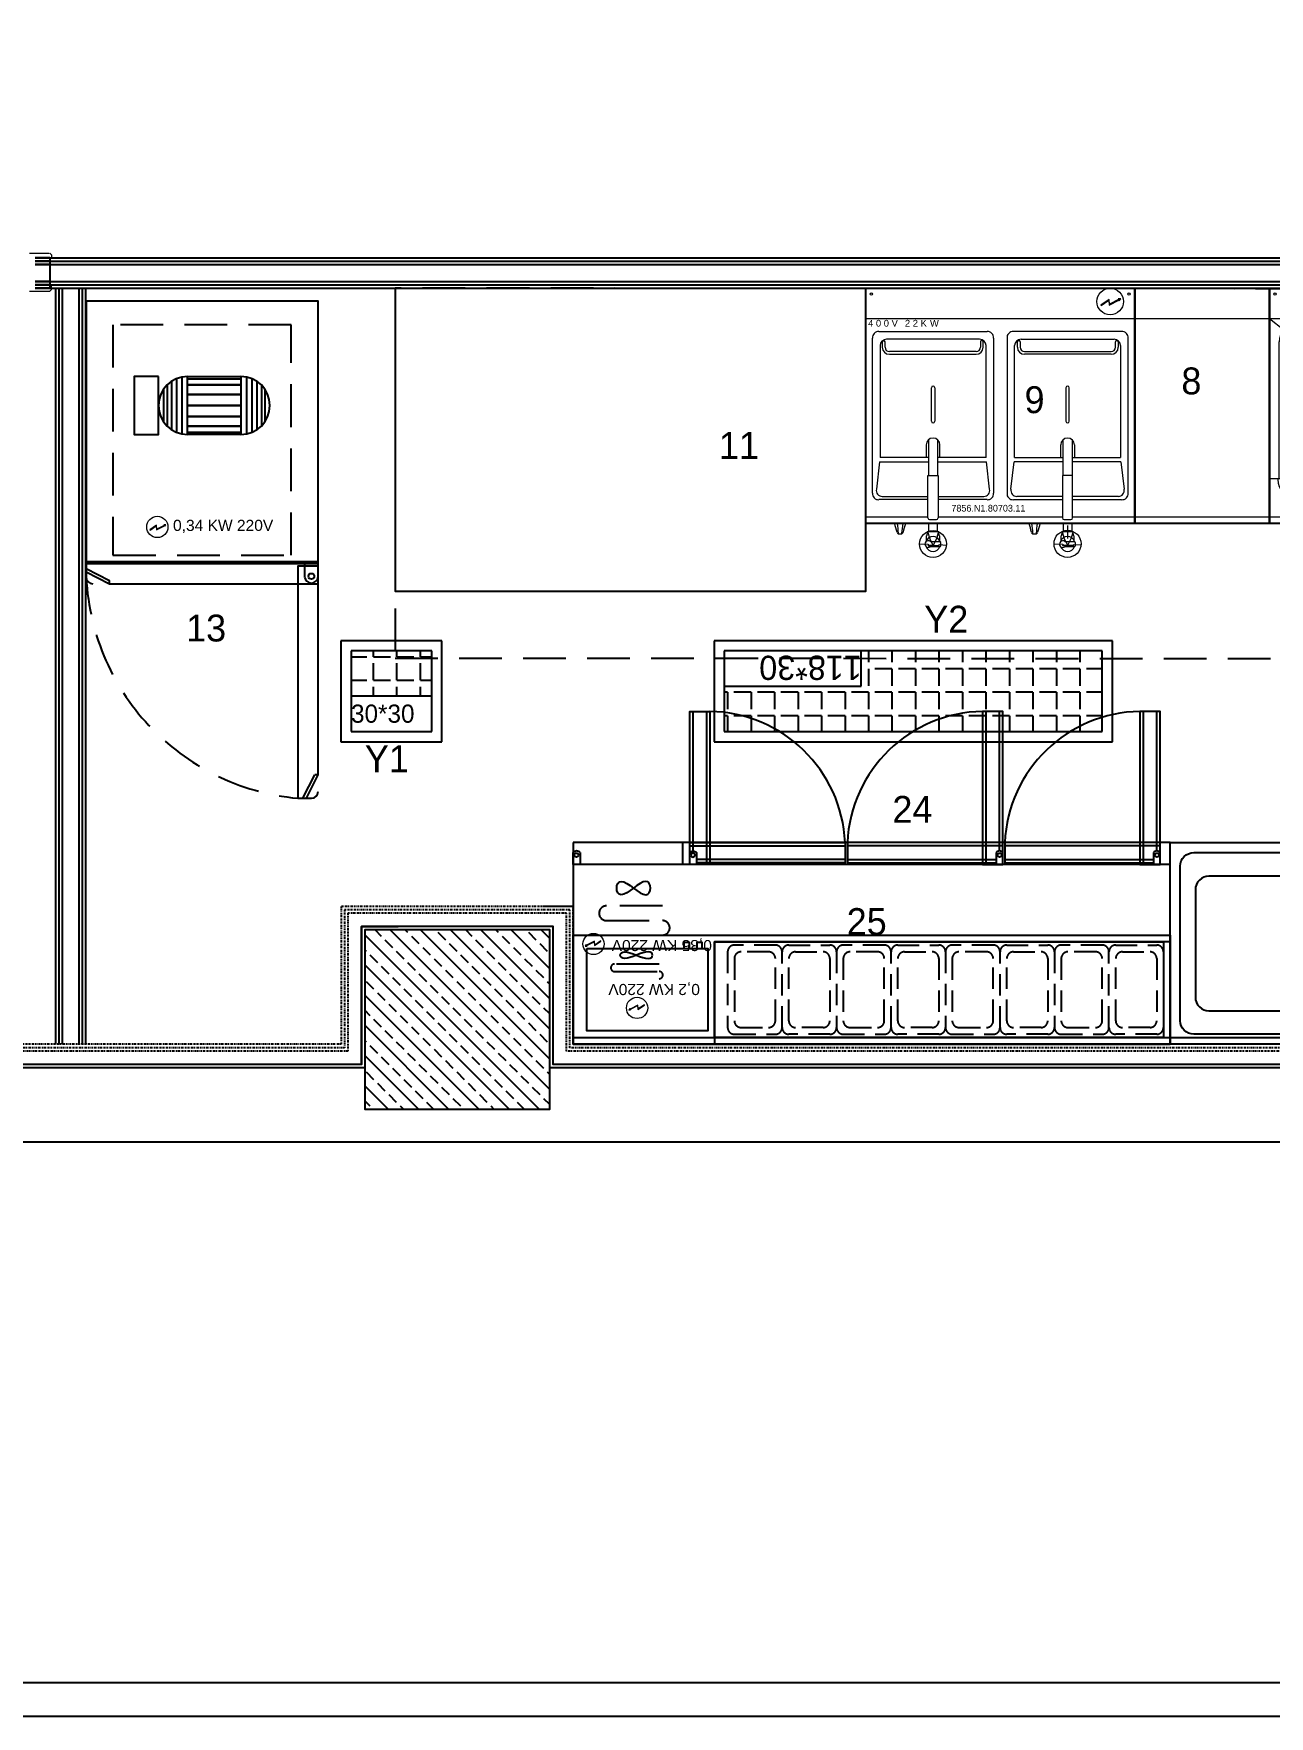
# Model space of a CAD drawing. Header units: millimetres. Extents: x 6517 to 10548, y -1828 to 1073.
# Drawn here: x 8040 to 8407, y -1828 to -1327 of the extents above; entities that cross this region are included whole.
import ezdxf

# ---------------------------------------------------------------- set-up
doc = ezdxf.new("R2010")
doc.units = ezdxf.units.MM
for name, pattern in [('BORDER', [1.75, 0.5, -0.25, 0.5, -0.25, 0, -0.25]), ('CABLE CONTAIN', [0]), ('DASHED', [19.05, 12.7, -6.35]), ('HIDDEN', [9.525, 6.35, -3.175])]:
    doc.linetypes.add(name, pattern=pattern)
doc.layers.add('gmg-dograma', color=35, linetype='Continuous', lineweight=15)
for name, color, linetype in [('Kıtc-002 Çizgi', 7, 'Continuous'), ('Kıtc-008 Rakam', 1, 'Continuous'), ('Kıtc-011 Elk Tes Yazı 001', 1, 'Continuous'), ('Kıtc-014 Elk Tes İşaretler', 1, 'Continuous'), ('Kıtc-019 Su Tes İşaretler', 5, 'Continuous'), ('Kıtc-021 Gaz Tes Yazı 001', 3, 'Continuous'), ('Kıtc-024 Gaz Tes İşaretler', 3, 'Continuous'), ('Kıtc-025 Antet', 7, 'Continuous'), ('Kıtc-028 Yer Izgarası', 252, 'Continuous'), ('Kıtc-040 Davlumbaz', 4, 'Continuous')]:
    doc.layers.add(name, color=color, linetype=linetype)
doc.styles.get("Standard").update_dxf_attribs({"font": 'stylu.ttf', "height": 10})

# ---------------------------------------------------------------- blocks, each defined once
blk = doc.blocks.new('A$C74735DFE')
at = {"layer": 'Kıtc-024 Gaz Tes İşaretler'}
blk.add_circle((38.3, 38.3), 38.3, dxfattribs=at)
for points, knots in [([(23, 31.1), (25.5, 37.4), (36.3, 53.2), (21.4, 81.4), (47.3, 56.5), (51.6, 38.6)], [12.776613, 12.776613, 12.776613, 12.776613, 30.852712, 43.460631, 77.656151, 77.656151, 77.656151, 77.656151]), ([(51.6, 38.6), (55.7, 21.8), (39.2, -9), (28.1, 18.4), (23, 31.1)], [77.656151, 77.656151, 77.656151, 77.656151, 109.670532, 137.365521, 137.365521, 137.365521, 137.365521]), ([(32, 18.2), (33.2, 21.3), (38.6, 29.2), (31.2, 43.3), (44.1, 30.9), (46.3, 21.9)], [12.776613, 12.776613, 12.776613, 12.776613, 30.852712, 43.460631, 77.656151, 77.656151, 77.656151, 77.656151]), ([(46.3, 21.9), (48.3, 13.5), (40.1, -1.9), (34.5, 11.8), (32, 18.2)], [77.656151, 77.656151, 77.656151, 77.656151, 109.670532, 137.365521, 137.365521, 137.365521, 137.365521])]:
    blk.add_open_spline(points, degree=3, knots=knots, dxfattribs=at)
blk = doc.blocks.new('A$C2FA44268')
at = {"layer": 'Kıtc-002 Çizgi', "lineweight": 5}
for centre, radius, start, end in [((-1419.73, -386.19), 1472.12, 15.2273, 15.33167), ((1.24, 0.51), 0.533, 185.4246, 251.8899), ((-30.55, -1.9), 31.74, 3.7631, 8.9605), ((1.6, 3.46), 3.5, 261.5295, 278.4705), ((0.83, 0.16), 0.305, 329.021, 5.0101), ((33.74, -1.9), 31.74, 171.0395, 176.2369), ((2.36, 0.16), 0.305, 174.9899, 210.979), ((1.95, 0.51), 0.533, 288.1101, 354.5754), ((1422.92, -386.19), 1472.12, 164.66833, 164.7727)]:
    blk.add_arc(centre, radius, start, end, dxfattribs=at)
blk = doc.blocks.new('A$C5AA75BBB')
at = {"layer": 'Kıtc-002 Çizgi', "lineweight": 5}
h = blk.add_hatch(dxfattribs=at)
h.set_pattern_fill('AR-CONC', color=256, scale=0.05, angle=45, style=0)
h.set_pattern_definition([(95, (-3322.8385, -7832.614), (7.0047325, 5.877669), [0.9525, -10.4775]), (40, (-3322.8385, -7832.614), (-8.000923, 5.508836), [0.762, -8.382029]), (145.45144, (-3322.255, -7832.124), (-0.99619, 11.386505), [0.8095, -8.904512]), (91.1842, (-3324.635, -7830.818), (11.070512, 8.09767), [1.42875, -15.71625]), (141.63556, (-3323.712, -7830.143), (-0.35433, 17.141338), [1.214251, -13.35678]), (36.18415, (-3324.635, -7830.818), (-0.35433, 17.141338), [1.142998, -12.572987]), (66, (-3323.2875, -7830.369), (8.975999, 1.7447575), [0.9525, -10.4775]), (11, (-3323.2875, -7830.369), (-4.326996, 8.69706), [0.762, -8.382]), (116.45144, (-3322.5395, -7830.2235), (4.649003, 10.441817), [0.8095, -8.904497]), (82.5, (-3322.8385, -7832.614), (-2.8802735, 3.0986707), [0, -8.2804, 0, -8.509, 0, -8.41375]), (52.5, (-3322.8385, -7832.614), (-1.1794864, 5.90435), [0, -4.8514, 0, -8.0899, 0, -3.20675]), (12.5, (-3324.841, -7834.6166), (4.9963932, 4.5913098), [0, -3.175, 0, -9.906, 0, -13.1445]), (2.5, (-3325.739, -7835.5146), (4.3381952, 6.1361196), [0, -4.1275, 0, -6.5786, 0, -9.3345])])
h.paths.add_polyline_path([(136, 76.47), (105.38, 76.47), (105.38, 32.4), (136, 32.4)])
at = {"color": 7, "linetype": 'Continuous', "lineweight": 15}
for p, q in [((108.68, 29.74), (108.68, 29.73)), ((113.48, 29.73), (113.48, 29.74))]:
    blk.add_line(p, q, dxfattribs=at)
at = {"layer": 'Kıtc-002 Çizgi', "lineweight": 5}
for p, q in [((106.18, 87.4), (106.18, 82.91)), ((134.06, 88.55), (107.33, 88.55)), ((108.56, 81.76), (108.56, 88.55)), ((113.33, 81.76), (113.33, 88.55)), ((118.09, 81.76), (118.09, 88.55)), ((122.85, 81.76), (122.85, 88.55)), ((127.61, 81.76), (127.61, 88.55)), ((132.38, 81.76), (132.38, 88.55)), ((135.21, 82.91), (135.21, 87.4)), ((100.7, 80.08), (105.02, 76.66)), ((100.7, 80.08), (140.7, 80.08)), ((107.33, 81.76), (134.06, 81.76)), ((136.38, 76.66), (140.7, 80.08)), ((108.51, 78.15), (132.89, 78.15)), ((103.6, 32.4), (103.6, 73.13)), ((137.8, 73.13), (137.8, 73.15)), ((137.8, 32.4), (137.8, 73.13)), ((140.7, 32.4), (100.7, 32.4)), ((103.2, 32.4), (103.2, 32.19)), ((138.2, 32.19), (138.2, 32.4)), ((108.5, 26.89), (132.9, 26.89)), ((100.7, 21.08), (140.7, 21.08))]:
    blk.add_line(p, q, dxfattribs=at)
at = {"layer": 'Kıtc-002 Çizgi'}
blk.add_lwpolyline([(100.7, 89.08), (140.7, 89.08), (140.7, 19.08), (100.7, 19.08)], close=True, dxfattribs=at)
at = {"layer": 'Kıtc-002 Çizgi', "lineweight": 5}
blk.add_lwpolyline([(105.38, 32.4), (136, 32.4), (136, 76.47), (105.38, 76.47)], close=True, dxfattribs=at)
for centre, radius in [((102.4, 87.33), 0.35), ((139, 87.33), 0.35), ((111.08, 29.73), 2.4)]:
    blk.add_circle(centre, radius, dxfattribs=at)
for centre, radius, start, end in [((107.33, 87.4), 1.15, 90, 180), ((134.06, 87.4), 1.15, 0, 90), ((107.33, 82.91), 1.15, 180, 270), ((134.06, 82.91), 1.15, 270, 0), ((108.57, 73.17), 4.97, 90.6741, 180.4801), ((132.83, 73.17), 4.97, 359.5199, 89.3259), ((108.5, 32.19), 5.3, 180, 270), ((132.9, 32.19), 5.3, 270, 0)]:
    blk.add_arc(centre, radius, start, end, dxfattribs=at)
at = {"xscale": 0.1, "yscale": 0.1, "zscale": 0.1}
blk.add_blockref('A$C74735DFE', (133.04, 79.13), dxfattribs=at)
at = {"layer": 'Kıtc-002 Çizgi'}
blk.add_blockref('A$C2FA44268', (114.32, 16.04), dxfattribs=at)
at = {"layer": 'Kıtc-021 Gaz Tes Yazı 001', "color": 3, "lineweight": 15, "insert": (114.58, 80.22), "char_height": 2, "attachment_point": 1}
blk.add_mtext_dynamic_manual_height_columns('{\\f@Arial Unicode MS|b0|i0|c162|p34;7KW OGG 4070}', width=36.7964, gutter_width=50, heights=[0], dxfattribs=at)
at = {"layer": 'Kıtc-021 Gaz Tes Yazı 001', "color": 3, "lineweight": 15, "insert": (107.61, 24.24), "char_height": 2, "width": 63.4235, "attachment_point": 1}
blk.add_mtext('7864.N1.40703.06\\P', dxfattribs=at)
blk = doc.blocks.new('A$C02E65A5C')
at = {"layer": 'Kıtc-002 Çizgi', "lineweight": 5}
for p, q in [((0, 61), (40, 61)), ((0, 61), (40, 61)), ((0, 2), (40, 2))]:
    blk.add_line(p, q, dxfattribs=at)
at = {"layer": 'Kıtc-002 Çizgi'}
blk.add_lwpolyline([(40, 0), (0, 0), (0, 70), (40, 70)], close=True, dxfattribs=at)
blk = doc.blocks.new('A$C32643489')
at = {"layer": 'Kıtc-014 Elk Tes İşaretler', "linetype": 'Continuous', "lineweight": 0}
for p, q in [((3.63, 4.58), (1.2, 2.87)), ((1.2, 2.87), (1.26, 2.77)), ((1.26, 2.77), (3.51, 4.34)), ((3.51, 4.34), (3.63, 2.89)), ((3.75, 3.12), (3.63, 4.58)), ((3.63, 2.89), (6.55, 4.4)), ((6.48, 4.52), (3.75, 3.12)), ((7.08, 4.76), (6.36, 4.72)), ((6.36, 4.72), (6.46, 4.55)), ((6.46, 4.55), (6.67, 4.21)), ((6.55, 4.4), (6.48, 4.53)), ((6.67, 4.21), (7.08, 4.76))]:
    blk.add_line(p, q, dxfattribs=at)
blk.add_circle((3.95, 3.95), 3.95, dxfattribs=at)
blk = doc.blocks.new('A$C6CB009EE')
at = {"layer": 'Kıtc-019 Su Tes İşaretler', "color": 4, "linetype": 'Continuous', "lineweight": 0}
for p, q in [((2.39, 7.7), (3.03, 5.56)), ((3.03, 5.56), (3.98, 3.69)), ((5.01, 5.56), (4.07, 3.69)), ((5.66, 7.7), (5.01, 5.56)), ((0, 4.02), (2.6, 3.94)), ((2.6, 3.94), (2.56, 3.49)), ((2.57, 3.62), (2.56, 3.49)), ((2.56, 3.49), (5.78, 3.38)), ((2.56, 3.49), (5.78, 3.38)), ((5.8, 3.51), (2.57, 3.62)), ((2.57, 3.62), (5.8, 3.51)), ((3.98, 3.69), (4.02, 3.69)), ((4.07, 3.69), (4.02, 3.69)), ((5.78, 3.38), (5.86, 3.87)), ((5.78, 3.38), (5.8, 3.51)), ((5.86, 3.87), (8.03, 3.69))]:
    blk.add_line(p, q, dxfattribs=at)
blk.add_circle((4.02, 4.02), 4.02, dxfattribs=at)
blk = doc.blocks.new('A$C55274EFC')
at = {"layer": 'Kıtc-002 Çizgi', "lineweight": 5}
for p, q in [((254.3, 115.92), (334.3, 115.92)), ((258.23, 112), (290.37, 112)), ((330.37, 112), (298.23, 112)), ((256.3, 63.96), (256.3, 110.07)), ((258.55, 107.83), (258.55, 74.53)), ((259.22, 108.95), (259.22, 107.35)), ((260.02, 107.35), (260.02, 108.95)), ((288.13, 109.76), (260.48, 109.76)), ((287.12, 106.05), (261.32, 106.05)), ((261.32, 105.25), (287.12, 105.25)), ((288.42, 108.95), (288.42, 107.35)), ((289.22, 107.35), (289.22, 108.95)), ((290.06, 74.53), (290.06, 107.83)), ((292.3, 110.07), (292.3, 63.96)), ((296.3, 110.07), (296.3, 63.96)), ((298.55, 74.53), (298.55, 107.83)), ((299.39, 107.35), (299.39, 108.95)), ((300.19, 108.95), (300.19, 107.35)), ((300.48, 109.76), (328.13, 109.76)), ((301.49, 106.05), (327.29, 106.05)), ((327.29, 105.25), (301.49, 105.25)), ((328.59, 107.35), (328.59, 108.95)), ((329.39, 108.95), (329.39, 107.35)), ((330.06, 107.83), (330.06, 74.53)), ((332.3, 63.96), (332.3, 110.07)), ((273.8, 85.33), (273.8, 95.33)), ((274.8, 95.33), (274.8, 85.33)), ((313.8, 95.33), (313.8, 85.33)), ((314.8, 85.33), (314.8, 95.33)), ((272.25, 78.29), (272.25, 74.53)), ((272.91, 79.81), (272.91, 69.2)), ((275.68, 79.81), (275.68, 69.2)), ((276.35, 74.53), (276.35, 78.3)), ((312.26, 74.53), (312.26, 78.3)), ((312.93, 79.81), (312.93, 69.2)), ((315.69, 79.81), (315.69, 69.2)), ((316.36, 78.29), (316.36, 74.53)), ((258.42, 73.23), (257.47, 65.13)), ((258.42, 73.23), (272.91, 73.23)), ((272.91, 74.53), (258.55, 74.53)), ((272.91, 74.53), (272.25, 74.53)), ((290.06, 74.53), (275.68, 74.53)), ((275.68, 73.23), (290.19, 73.23)), ((291.13, 65.13), (290.19, 73.23)), ((297.47, 65.13), (298.42, 73.23)), ((312.93, 73.23), (298.42, 73.23)), ((298.55, 74.53), (312.93, 74.53)), ((315.69, 74.53), (316.36, 74.53)), ((315.69, 74.53), (330.06, 74.53)), ((330.19, 73.23), (315.69, 73.23)), ((330.19, 73.23), (331.13, 65.13)), ((272.8, 69.2), (275.8, 69.2)), ((272.8, 56.61), (272.8, 69.2)), ((275.8, 69.2), (275.8, 56.61)), ((315.8, 69.2), (312.8, 69.2)), ((312.8, 69.2), (312.8, 56.61)), ((315.8, 56.61), (315.8, 69.2)), ((272.8, 62.03), (258.23, 62.03)), ((259.19, 62.99), (272.8, 62.99)), ((275.8, 62.99), (289.42, 62.99)), ((290.37, 62.03), (275.8, 62.03)), ((298.23, 62.03), (312.8, 62.03)), ((312.8, 62.99), (299.19, 62.99)), ((329.42, 62.99), (315.8, 62.99)), ((315.8, 62.03), (330.37, 62.03)), ((254.3, 56.92), (272.8, 56.92)), ((273.3, 56.11), (275.3, 56.11)), ((275.8, 56.92), (312.8, 56.92)), ((313.3, 56.11), (315.3, 56.11)), ((315.8, 56.92), (334.3, 56.92)), ((272.5, 51.38), (272.3, 51.18)), ((272.3, 51.18), (272.3, 49.8)), ((272.6, 52.58), (272.5, 51.38)), ((272.6, 52.58), (276, 52.58)), ((272.97, 54.92), (272.97, 52.58)), ((275.64, 52.58), (275.64, 54.92)), ((276.1, 51.38), (276, 52.58)), ((276.3, 51.18), (276.1, 51.38)), ((276.3, 49.8), (276.3, 51.18)), ((312.5, 51.38), (312.3, 51.18)), ((312.3, 51.18), (312.3, 49.8)), ((312.6, 52.58), (312.5, 51.38)), ((312.6, 52.58), (316, 52.58)), ((312.97, 54.92), (312.97, 52.58)), ((314.3, 54.3), (314.3, 50.44)), ((315.64, 52.58), (315.64, 54.92)), ((316.1, 51.38), (316, 52.58)), ((316.3, 51.18), (316.1, 51.38)), ((316.3, 49.8), (316.3, 51.18)), ((273.61, 48.06), (276.38, 48.06)), ((273.64, 49.56), (276.38, 49.56)), ((313.61, 48.06), (316.38, 48.06)), ((313.64, 49.56), (316.38, 49.56))]:
    blk.add_line(p, q, dxfattribs=at)
at = {"layer": 'Kıtc-002 Çizgi'}
blk.add_lwpolyline([(254.3, 124.92), (334.3, 124.92), (334.3, 54.92), (254.3, 54.92)], close=True, dxfattribs=at)
at = {"layer": 'Kıtc-002 Çizgi', "lineweight": 5}
for centre in [(256, 123.19), (332.6, 123.19)]:
    blk.add_circle(centre, 0.35, dxfattribs=at)
for centre, radius, start, end in [((258.06, 110.24), 1.77, 84.5492, 185.4508), ((290.54, 110.24), 1.77, 354.5492, 95.4508), ((298.06, 110.24), 1.77, 84.5492, 185.4508), ((330.54, 110.24), 1.77, 354.5492, 95.4508), ((260.48, 107.83), 1.93, 90.1156, 179.8844), ((259.62, 108.95), 0.4, 0, 180), ((261.32, 107.35), 2.1, 180, 270), ((261.32, 107.35), 1.3, 180, 270), ((287.12, 107.35), 1.3, 270, 0), ((287.12, 107.35), 2.1, 270, 0), ((288.13, 107.83), 1.93, 0.1156, 89.8844), ((288.82, 108.95), 0.4, 0, 180), ((300.48, 107.83), 1.93, 90.1156, 179.8844), ((299.79, 108.95), 0.4, 0, 180), ((301.49, 107.35), 2.1, 180, 270), ((301.49, 107.35), 1.3, 180, 270), ((327.29, 107.35), 1.3, 270, 0), ((327.29, 107.35), 2.1, 270, 0), ((328.13, 107.83), 1.93, 0.1156, 89.8844), ((328.99, 108.95), 0.4, 0, 180), ((274.3, 95.33), 0.5, 360, 180), ((314.3, 95.33), 0.5, 360, 180), ((274.3, 85.33), 0.5, 180.0001, 359.9999), ((314.3, 85.33), 0.5, 180.0001, 359.9999), ((274.3, 78.29), 2.05, 0.2798, 179.9997), ((314.31, 78.29), 2.05, 0.0003, 179.7202), ((259.25, 64.8), 1.81, 169.4174, 267.9791), ((289.35, 64.8), 1.81, 272.0209, 10.5826), ((299.25, 64.8), 1.81, 169.4174, 267.9791), ((329.36, 64.8), 1.81, 272.0209, 10.5826), ((258.06, 63.79), 1.77, 174.5493, 275.4508), ((290.54, 63.79), 1.77, 264.5492, 5.4507), ((298.06, 63.79), 1.77, 174.5493, 275.4508), ((330.54, 63.79), 1.77, 264.5492, 5.4507), ((273.3, 56.61), 0.5, 180, 270), ((275.3, 56.61), 0.5, 270, 0), ((313.3, 56.61), 0.5, 180, 270), ((315.3, 56.61), 0.5, 270, 0), ((274.3, 48.88), 2.2, 18.0034, 162.1165), ((314.3, 48.88), 2.2, 18.0034, 162.1165), ((272.89, 48.82), 1, 51.433, 306.7497), ((274.3, 48.85), 2.2, 201.3685, 338.941), ((273.61, 47.86), 0.2, 89.999, 126.73), ((273.64, 49.76), 0.2, 231.4536, 270.0011), ((276.38, 49.36), 0.2, 14.8468, 90.0065), ((276.38, 48.26), 0.2, 269.9935, 345.1532), ((274.3, 48.81), 2.35, 345.1606, 14.8394), ((312.89, 48.82), 1, 51.433, 306.7497), ((314.3, 48.85), 2.2, 201.3685, 338.941), ((313.61, 47.86), 0.2, 89.999, 126.73), ((313.64, 49.76), 0.2, 231.4536, 270.0011), ((316.38, 49.36), 0.2, 14.8468, 90.0065), ((316.38, 48.26), 0.2, 269.9935, 345.1532), ((314.3, 48.81), 2.35, 345.1606, 14.8394)]:
    blk.add_arc(centre, radius, start, end, dxfattribs=at)
at = {"layer": 'Kıtc-002 Çizgi'}
for p in [(262.9, 51.88), (302.9, 51.88)]:
    blk.add_blockref('A$C2FA44268', p, dxfattribs=at)
at = {"layer": 'Kıtc-014 Elk Tes İşaretler'}
blk.add_blockref('A$C32643489', (323.02, 117), dxfattribs=at)
at = {"layer": 'Kıtc-019 Su Tes İşaretler'}
for p in [(270.28, 44.83), (310.28, 44.86)]:
    blk.add_blockref('A$C6CB009EE', p, dxfattribs=at)
at = {"layer": 'Kıtc-011 Elk Tes Yazı 001', "lineweight": 15, "insert": (254.99, 115.5), "char_height": 2, "attachment_point": 1}
blk.add_mtext_dynamic_manual_height_columns('{\\f@Arial Unicode MS|b0|i0|c162|p34;\\T1.5;400V 22KW}', width=71.9782, gutter_width=50, heights=[0], dxfattribs=at)
at = {"layer": 'Kıtc-011 Elk Tes Yazı 001', "lineweight": 15, "insert": (279.76, 60.49), "char_height": 2, "width": 63.4235, "attachment_point": 1}
blk.add_mtext('7856.N1.80703.11', dxfattribs=at)
blk = doc.blocks.new('A$C09E06200')
at = {"layer": 'Kıtc-028 Yer Izgarası'}
for p, q in [((118.4, 30), (0, 30)), ((0, 30), (0, 0)), ((115.4, 27), (3, 27)), ((3, 27), (3, 3)), ((9.65, 22.26), (9.65, 27)), ((16.63, 22.26), (16.63, 27)), ((23.62, 22.26), (23.62, 27)), ((30.6, 22.26), (30.6, 27)), ((37.59, 22.26), (37.59, 27)), ((44.57, 22.26), (44.57, 27)), ((51.56, 22.26), (51.56, 27)), ((58.54, 22.26), (58.54, 27)), ((65.53, 22.26), (65.53, 27)), ((72.51, 22.26), (72.51, 27)), ((79.5, 22.26), (79.5, 27)), ((86.48, 22.26), (86.48, 27)), ((93.47, 22.26), (93.47, 27)), ((100.45, 22.26), (100.45, 27)), ((107.44, 22.26), (107.44, 27)), ((114.42, 22.26), (114.42, 27)), ((115.4, 3), (115.4, 27)), ((118.4, 0), (118.4, 30)), ((3, 22.26), (7.74, 22.26)), ((9.65, 22.26), (14.73, 22.26)), ((9.65, 15.27), (9.65, 20.35)), ((16.63, 22.26), (21.71, 22.26)), ((16.63, 15.27), (16.63, 20.35)), ((23.62, 22.26), (28.7, 22.26)), ((23.62, 15.27), (23.62, 20.35)), ((30.6, 22.26), (35.68, 22.26)), ((30.6, 15.27), (30.6, 20.35)), ((37.59, 22.26), (42.67, 22.26)), ((37.59, 15.27), (37.59, 20.35)), ((44.57, 22.26), (49.65, 22.26)), ((44.57, 15.27), (44.57, 20.35)), ((51.56, 22.26), (56.64, 22.26)), ((51.56, 15.27), (51.56, 20.35)), ((58.54, 22.26), (63.62, 22.26)), ((58.54, 15.27), (58.54, 20.35)), ((65.53, 22.26), (70.61, 22.26)), ((65.53, 15.27), (65.53, 20.35)), ((72.51, 22.26), (77.59, 22.26)), ((72.51, 15.27), (72.51, 20.35)), ((79.5, 22.26), (84.58, 22.26)), ((79.5, 15.27), (79.5, 20.35)), ((86.48, 22.26), (91.56, 22.26)), ((86.48, 15.27), (86.48, 20.35)), ((93.47, 22.26), (98.55, 22.26)), ((93.47, 15.27), (93.47, 20.35)), ((100.45, 22.26), (105.53, 22.26)), ((100.45, 15.27), (100.45, 20.35)), ((107.44, 22.26), (112.52, 22.26)), ((107.44, 15.27), (107.44, 20.35)), ((114.42, 22.26), (115.4, 22.26)), ((114.42, 15.27), (114.42, 20.35)), ((3, 15.27), (7.74, 15.27)), ((9.65, 15.27), (14.73, 15.27)), ((16.63, 15.27), (21.71, 15.27)), ((23.62, 15.27), (28.7, 15.27)), ((30.6, 15.27), (35.68, 15.27)), ((37.59, 15.27), (42.67, 15.27)), ((44.57, 15.27), (49.65, 15.27)), ((51.56, 15.27), (56.64, 15.27)), ((58.54, 15.27), (63.62, 15.27)), ((65.53, 15.27), (70.61, 15.27)), ((72.51, 15.27), (77.59, 15.27)), ((79.5, 15.27), (84.58, 15.27)), ((86.48, 15.27), (91.56, 15.27)), ((93.47, 15.27), (98.55, 15.27)), ((100.45, 15.27), (105.53, 15.27)), ((107.44, 15.27), (112.52, 15.27)), ((114.42, 15.27), (115.4, 15.27)), ((9.65, 8.29), (9.65, 13.37)), ((16.63, 8.29), (16.63, 13.37)), ((23.62, 8.29), (23.62, 13.37)), ((30.6, 8.29), (30.6, 13.37)), ((37.59, 8.29), (37.59, 13.37)), ((44.57, 8.29), (44.57, 13.37)), ((51.56, 8.29), (51.56, 13.37)), ((58.54, 8.29), (58.54, 13.37)), ((65.53, 8.29), (65.53, 13.37)), ((72.51, 8.29), (72.51, 13.37)), ((115.4, 13.5), (74.67, 13.5)), ((74.67, 13.5), (74.67, 3)), ((115.4, 3), (115.4, 13.5)), ((3, 8.29), (7.74, 8.29)), ((9.65, 8.29), (14.73, 8.29)), ((9.65, 3), (9.65, 6.38)), ((16.63, 8.29), (21.71, 8.29)), ((16.63, 3), (16.63, 6.38)), ((23.62, 8.29), (28.7, 8.29)), ((23.62, 3), (23.62, 6.38)), ((30.6, 8.29), (35.68, 8.29)), ((30.6, 3), (30.6, 6.38)), ((37.59, 8.29), (42.67, 8.29)), ((37.59, 3), (37.59, 6.38)), ((44.57, 8.29), (49.65, 8.29)), ((44.57, 3), (44.57, 6.38)), ((51.56, 8.29), (56.64, 8.29)), ((51.56, 3), (51.56, 6.38)), ((58.54, 8.29), (63.62, 8.29)), ((58.54, 3), (58.54, 6.38)), ((65.53, 8.29), (70.61, 8.29)), ((65.53, 3), (65.53, 6.38)), ((72.51, 3), (72.51, 6.38)), ((0, 0), (118.4, 0)), ((3, 3), (115.4, 3)), ((74.67, 3), (115.4, 3))]:
    blk.add_line(p, q, dxfattribs=at)
blk.add_text('118*30', height=7.2, dxfattribs=at).set_placement((74.5, 4.43))
blk = doc.blocks.new('A$C4E3860C5')
at = {"layer": 'Kıtc-014 Elk Tes İşaretler', "linetype": 'Continuous', "lineweight": 0}
for p, q in [((2.9, 3.66), (0.96, 2.3)), ((0.96, 2.3), (1, 2.21)), ((1, 2.21), (2.81, 3.48)), ((2.81, 3.48), (2.9, 2.31)), ((3, 2.49), (2.9, 3.66)), ((2.9, 2.31), (5.24, 3.52)), ((5.18, 3.62), (3, 2.49)), ((5.66, 3.81), (5.09, 3.77)), ((5.09, 3.77), (5.17, 3.64)), ((5.17, 3.64), (5.34, 3.36)), ((5.24, 3.52), (5.19, 3.62)), ((5.34, 3.36), (5.66, 3.81))]:
    blk.add_line(p, q, dxfattribs=at)
blk.add_circle((3.16, 3.16), 3.16, dxfattribs=at)
blk = doc.blocks.new('A$C563B523B')
at = {"layer": 'Kıtc-002 Çizgi'}
for p, q in [((0, 4.5), (7, 1)), ((0, 3.5), (7, 0)), ((7, 0), (7, 1))]:
    blk.add_line(p, q, dxfattribs=at)
blk.add_lwpolyline([(7, 0), (69, 0), (69, 6), (0, 6), (0, 2)], dxfattribs=at)
blk.add_arc((2, 2), 2, 180, 270, dxfattribs=at)
blk = doc.blocks.new('A$C3343078A')
at = {"layer": 'Kıtc-002 Çizgi', "color": 254}
for p, q in [((0, 4.5), (7, 1)), ((0, 3.5), (7, 0)), ((7, 0), (7, 1))]:
    blk.add_line(p, q, dxfattribs=at)
blk.add_lwpolyline([(7, 0), (69, 0), (69, 6), (0, 6), (0, 2)], dxfattribs=at)
blk.add_arc((2, 2), 2, 180, 270, dxfattribs=at)
blk = doc.blocks.new('A$C7D3845E6')
at = {"layer": 'Kıtc-002 Çizgi', "color": 4}
for p, q in [((28.49, 125.27), (28.49, 108.33)), ((47.71, 125.27), (47.71, 108.33)), ((23, 121.6), (23, 112)), ((24.07, 122.91), (24.07, 110.69)), ((25.38, 123.98), (25.38, 109.62)), ((26.87, 124.78), (26.87, 108.82)), ((49.33, 124.78), (49.33, 108.82)), ((50.82, 123.98), (50.82, 109.62)), ((52.13, 122.91), (52.13, 110.69)), ((53.2, 121.6), (53.2, 112))]:
    blk.add_line(p, q, dxfattribs=at)
at = {"layer": 'Kıtc-002 Çizgi'}
for points in [[(0, 70.3), (69, 70.3), (69, 147.8), (0, 147.8)], [(0, 69.8), (69, 69.8), (69, 70.3), (0, 70.3)]]:
    blk.add_lwpolyline(points, close=True, dxfattribs=at)
at = {"layer": 'Kıtc-002 Çizgi', "linetype": 'DASHED'}
blk.add_lwpolyline([(8, 72.3), (61, 72.3), (61, 140.8), (8, 140.8)], close=True, dxfattribs=at)
at = {"layer": 'Kıtc-002 Çizgi', "color": 4}
for points in [[(21.54, 125.44), (14.34, 125.44), (14.34, 108.16), (21.54, 108.16)], [(30.18, 125.44), (46.02, 125.44), (46.02, 108.16), (30.18, 108.16)], [(30.18, 124.78), (46.02, 124.78), (46.02, 122.91), (30.18, 122.91)], [(30.18, 122.91), (46.02, 122.91), (46.02, 120.11), (30.18, 120.11)], [(30.18, 120.11), (46.02, 120.11), (46.02, 116.8), (30.18, 116.8)], [(30.18, 116.8), (46.02, 116.8), (46.02, 113.49), (30.18, 113.49)], [(30.18, 113.49), (46.02, 113.49), (46.02, 110.69), (30.18, 110.69)], [(30.18, 110.69), (46.02, 110.69), (46.02, 108.82), (30.18, 108.82)]]:
    blk.add_lwpolyline(points, close=True, dxfattribs=at)
at = {"layer": 'Kıtc-002 Çizgi'}
blk.add_lwpolyline([(69, 65.8), (69, 70.3), (65, 70.3), (65, 65.8)], dxfattribs=at)
blk.add_circle((67, 66.01), 0.867, dxfattribs=at)
at = {"layer": 'Kıtc-002 Çizgi', "color": 4}
for centre, start, end in [((30.18, 116.8), 90, 270), ((46.02, 116.8), 270, 90)]:
    blk.add_arc(centre, 8.64, start, end, dxfattribs=at)
at = {"layer": 'Kıtc-002 Çizgi', "color": 254, "linetype": 'DASHED'}
blk.add_arc((69.28, 69.02), 69.3, 181.4201, 264.7997, dxfattribs=at)
at = {"layer": 'Kıtc-002 Çizgi'}
blk.add_arc((67, 66.01), 2.01, 186.0256, 353.9744, dxfattribs=at)
for name, p in [('A$C4E3860C5', (18.04, 77.53)), ('A$C563B523B', (0, 63.8))]:
    blk.add_blockref(name, p, dxfattribs=at)
at = {"layer": 'Kıtc-002 Çizgi', "rotation": 90}
blk.add_blockref('A$C3343078A', (69, 0), dxfattribs=at)
at = {"layer": 'Kıtc-011 Elk Tes Yazı 001', "insert": (25.86, 82.81), "char_height": 3.3081, "attachment_point": 1}
blk.add_mtext_dynamic_manual_height_columns('{\\f@Arial Unicode MS|b0|i0|c162|p34;0,34 KW 220V }', width=29.8536, gutter_width=50, heights=[0], dxfattribs=at)
blk = doc.blocks.new('A$C29431E44')
at = {"layer": 'Kıtc-014 Elk Tes İşaretler', "linetype": 'Continuous', "lineweight": 0}
for p, q in [((2.9, 3.66), (0.96, 2.3)), ((0.96, 2.3), (1, 2.21)), ((1, 2.21), (2.81, 3.48)), ((2.81, 3.48), (2.9, 2.31)), ((3, 2.49), (2.9, 3.66)), ((2.9, 2.31), (5.24, 3.52)), ((5.18, 3.62), (3, 2.49)), ((5.66, 3.81), (5.09, 3.77)), ((5.09, 3.77), (5.17, 3.64)), ((5.17, 3.64), (5.34, 3.36)), ((5.24, 3.52), (5.19, 3.62)), ((5.34, 3.36), (5.66, 3.81))]:
    blk.add_line(p, q, dxfattribs=at)
blk.add_circle((3.16, 3.16), 3.16, dxfattribs=at)
blk = doc.blocks.new('A$C1A153461')
at = {"layer": 'Kıtc-002 Çizgi'}
for points in [[(177.5, 0), (0, 0), (0, 32.5), (177.5, 32.5)], [(135.5, 32.5), (0, 32.5), (0, 2), (135.5, 2)], [(135.5, 2), (2, 2), (2, 30.5), (135.5, 30.5)], [(173.5, 4), (137.5, 4), (137.5, 28.5), (173.5, 28.5)], [(140.78, 4), (139.14, 4), (139.14, 2.23), (140.78, 2.23)], [(144.6, 4), (142.96, 4), (142.96, 2.23), (144.6, 2.23)]]:
    blk.add_lwpolyline(points, close=True, dxfattribs=at)
at = {"layer": 'Kıtc-002 Çizgi', "color": 254, "linetype": 'HIDDEN'}
for points in [[(4, 29.5), (16.2, 29.5, -0.414214), (18.2, 27.5), (18.2, 5, -0.414214), (16.2, 3), (4, 3, -0.414214), (2, 5), (2, 27.5, -0.414214)], [(6, 27.5), (14.2, 27.5, -0.414214), (16.2, 25.5), (16.2, 7, -0.414214), (14.2, 5), (6, 5, -0.414214), (4, 7), (4, 25.5, -0.414214)], [(32.4, 29.5), (20.2, 29.5, 0.414214), (18.2, 27.5), (18.2, 5, 0.414214), (20.2, 3), (32.4, 3, 0.414214), (34.4, 5), (34.4, 27.5, 0.414214)], [(30.4, 27.5), (22.2, 27.5, 0.414214), (20.2, 25.5), (20.2, 7, 0.414214), (22.2, 5), (30.4, 5, 0.414214), (32.4, 7), (32.4, 25.5, 0.414214)], [(36.4, 29.5), (48.6, 29.5, -0.414214), (50.6, 27.5), (50.6, 5, -0.414214), (48.6, 3), (36.4, 3, -0.414214), (34.4, 5), (34.4, 27.5, -0.414214)], [(38.4, 27.5), (46.6, 27.5, -0.414214), (48.6, 25.5), (48.6, 7, -0.414214), (46.6, 5), (38.4, 5, -0.414214), (36.4, 7), (36.4, 25.5, -0.414214)], [(64.8, 29.5), (52.6, 29.5, 0.414214), (50.6, 27.5), (50.6, 5, 0.414214), (52.6, 3), (64.8, 3, 0.414214), (66.8, 5), (66.8, 27.5, 0.414214)], [(62.8, 27.5), (54.6, 27.5, 0.414214), (52.6, 25.5), (52.6, 7, 0.414214), (54.6, 5), (62.8, 5, 0.414214), (64.8, 7), (64.8, 25.5, 0.414214)], [(68.8, 29.5), (81, 29.5, -0.414214), (83, 27.5), (83, 5, -0.414214), (81, 3), (68.8, 3, -0.414214), (66.8, 5), (66.8, 27.5, -0.414214)], [(70.8, 27.5), (79, 27.5, -0.414214), (81, 25.5), (81, 7, -0.414214), (79, 5), (70.8, 5, -0.414214), (68.8, 7), (68.8, 25.5, -0.414214)], [(97.2, 29.5), (85, 29.5, 0.414214), (83, 27.5), (83, 5, 0.414214), (85, 3), (97.2, 3, 0.414214), (99.2, 5), (99.2, 27.5, 0.414214)], [(95.2, 27.5), (87, 27.5, 0.414214), (85, 25.5), (85, 7, 0.414214), (87, 5), (95.2, 5, 0.414214), (97.2, 7), (97.2, 25.5, 0.414214)], [(101.2, 29.5), (113.4, 29.5, -0.414214), (115.4, 27.5), (115.4, 5, -0.414214), (113.4, 3), (101.2, 3, -0.414214), (99.2, 5), (99.2, 27.5, -0.414214)], [(103.2, 27.5), (111.4, 27.5, -0.414214), (113.4, 25.5), (113.4, 7, -0.414214), (111.4, 5), (103.2, 5, -0.414214), (101.2, 7), (101.2, 25.5, -0.414214)], [(129.6, 29.5), (117.4, 29.5, 0.414214), (115.4, 27.5), (115.4, 5, 0.414214), (117.4, 3), (129.6, 3, 0.414214), (131.6, 5), (131.6, 27.5, 0.414214)], [(127.6, 27.5), (119.4, 27.5, 0.414214), (117.4, 25.5), (117.4, 7, 0.414214), (119.4, 5), (127.6, 5, 0.414214), (129.6, 7), (129.6, 25.5, 0.414214)]]:
    blk.add_lwpolyline(points, format="xyb", close=True, dxfattribs=at)
at = {"layer": 'Kıtc-002 Çizgi', "linetype": 'DASHED'}
for points in [[(165.27, 10.82), (151.93, 10.82, -1), (151.93, 12.99)], [(151.93, 8.65), (165.27, 8.65, 1), (165.27, 10.82)]]:
    blk.add_lwpolyline(points, format="xyb", dxfattribs=at)
at = {"layer": 'Kıtc-002 Çizgi', "linetype": 'DASHED', "ltscale": 0.1}
blk.add_lwpolyline([(162.22, 4.99), (161.49, 5.08), (160.64, 5.31), (159.7, 5.63), (158.73, 6), (157.76, 6.36), (156.82, 6.68), (155.97, 6.91), (155.24, 7), (154.67, 6.91), (154.26, 6.68), (154.02, 6.36), (153.94, 6), (154.02, 5.63), (154.26, 5.31), (154.67, 5.08), (155.24, 4.99), (155.97, 5.08), (156.82, 5.31), (157.76, 5.63), (158.73, 6), (159.7, 6.36), (160.64, 6.68), (161.49, 6.91), (162.22, 7), (162.79, 6.91), (163.2, 6.68), (163.44, 6.36), (163.52, 6), (163.44, 5.63), (163.2, 5.31), (162.79, 5.08)], close=True, dxfattribs=at)
at = {"layer": 'Kıtc-014 Elk Tes İşaretler'}
blk.add_blockref('A$C29431E44', (155.35, 18.51), dxfattribs=at)
at = {"layer": 'Kıtc-011 Elk Tes Yazı 001', "insert": (139.84, 17.85), "char_height": 3.3081, "attachment_point": 1}
blk.add_mtext_dynamic_manual_height_columns('{\\f@Arial Unicode MS|b0|i0|c162|p34;0,2 KW 220V }', width=27.5245, gutter_width=50, heights=[0], dxfattribs=at)
blk = doc.blocks.new('A$C4C105235')
at = {"layer": 'Kıtc-002 Çizgi'}
for points in [[(2, 3), (2, 6.5), (0, 6.5), (0, 3)], [(0, 6), (0, 0), (46.2, 0), (46.2, 6), (2, 6)], [(0, 5), (0, 1), (46.2, 1), (46.2, 5), (2, 5)]]:
    blk.add_lwpolyline(points, dxfattribs=at)
blk.add_circle((0.93, 3.71), 0.596, dxfattribs=at)
blk.add_arc((1, 3.75), 1.25, 216.8699, 323.1301, dxfattribs=at)
blk = doc.blocks.new('A$C1FF566C6')
at = {"layer": 'Kıtc-002 Çizgi', "color": 254}
for points in [[(6, 45.5), (0, 45.5), (0, 0), (6, 0), (6, 45.5)], [(1, 41.5), (1, 0), (5, 0), (5, 45.5)]]:
    blk.add_lwpolyline(points, dxfattribs=at)
blk = doc.blocks.new('A$C002522B3')
at = {"layer": 'Kıtc-002 Çizgi'}
for p, q in [((209.98, 97), (32.48, 97)), ((32.48, 45.5), (209.98, 45.5)), ((177.55, 39), (177.55, 45.5))]:
    blk.add_line(p, q, dxfattribs=at)
blk.add_lwpolyline([(209.98, 39), (209.98, 99), (32.48, 99), (32.48, 39)], close=True, dxfattribs=at)
at = {"layer": 'Kıtc-002 Çizgi', "linetype": 'DASHED'}
for points in [[(200.15, 62.19), (183.48, 62.19, -1), (183.48, 66.53)], [(183.48, 57.84), (200.15, 57.84, 1), (200.15, 62.19)]]:
    blk.add_lwpolyline(points, format="xyb", dxfattribs=at)
at = {"layer": 'Kıtc-002 Çizgi', "linetype": 'DASHED', "ltscale": 0.1}
blk.add_lwpolyline([(195.71, 50.53), (194.95, 50.7), (194.06, 51.16), (193.09, 51.8), (192.07, 52.53), (191.05, 53.27), (190.08, 53.91), (189.19, 54.36), (188.43, 54.53), (187.83, 54.36), (187.41, 53.91), (187.15, 53.27), (187.07, 52.53), (187.15, 51.8), (187.41, 51.16), (187.83, 50.7), (188.43, 50.53), (189.19, 50.7), (190.08, 51.16), (191.05, 51.8), (192.07, 52.53), (193.09, 53.27), (194.06, 53.91), (194.95, 54.36), (195.71, 54.53), (196.31, 54.36), (196.73, 53.91), (196.99, 53.27), (197.07, 52.53), (196.99, 51.8), (196.73, 51.16), (196.31, 50.7)], close=True, dxfattribs=at)
at = {"layer": 'Kıtc-002 Çizgi'}
blk.add_lwpolyline([(207.98, 42), (207.98, 45.5), (209.98, 45.5), (209.98, 42)], dxfattribs=at)
blk.add_circle((209.05, 42.72), 0.596, dxfattribs=at)
blk.add_arc((208.98, 42.75), 1.25, 216.8699, 323.1301, dxfattribs=at)
at = {"layer": 'Kıtc-002 Çizgi', "color": 254}
for centre, start, end in [((40.86, 40.86), 270.8691, 357.3948), ((87.66, 40.86), 270.8691, 357.3948), ((169.97, 40.86), 182.6052, 269.1309)]:
    blk.add_arc(centre, 40.86, start, end, dxfattribs=at)
at = {"layer": 'Kıtc-002 Çizgi'}
for name, p in [('A$C4E3860C5', (200.81, 66)), ('A$C4C105235', (35.48, 39)), ('A$C1FF566C6', (35.48, 0)), ('A$C4C105235', (82.28, 39)), ('A$C1FF566C6', (82.28, 0))]:
    blk.add_blockref(name, p, dxfattribs=at)
at = {"layer": 'Kıtc-002 Çizgi', "xscale": -1}
for name, p in [('A$C4C105235', (175.35, 39)), ('A$C1FF566C6', (175.35, 0))]:
    blk.add_blockref(name, p, dxfattribs=at)
at = {"layer": 'Kıtc-011 Elk Tes Yazı 001', "insert": (168.77, 71.28), "char_height": 3.3081, "attachment_point": 1}
blk.add_mtext_dynamic_manual_height_columns('{\\f@Arial Unicode MS|b0|i0|c162|p34;0,35 KW 220V }', width=30.0141, gutter_width=50, heights=[0], dxfattribs=at)
blk = doc.blocks.new('A$C65884EB1')
at = {"layer": 'Kıtc-002 Çizgi'}
for p, q in [((45.84, 42.76), (38.03, 43.87)), ((74.16, 42.76), (81.97, 43.87)), ((47.07, 38.95), (40.97, 33.94)), ((50.98, 37.29), (50.98, 29.4)), ((69.02, 37.29), (69.02, 29.4)), ((72.93, 38.95), (79.03, 33.94))]:
    blk.add_line(p, q, dxfattribs=at)
for points in [[(120, 58), (0, 58), (0, 60), (120, 60)], [(120, 0), (0, 0), (0, 60), (120, 60)]]:
    blk.add_lwpolyline(points, close=True, dxfattribs=at)
for points in [[(113, 3), (7, 3, -0.414214), (3, 7), (3, 53, -0.414214), (7, 57), (113, 57, -0.414214), (117, 53), (117, 7, -0.414214)], [(53.5, 10), (11.5, 10, -0.414214), (7.5, 14), (7.5, 46, -0.414214), (11.5, 50), (53.5, 50, -0.414214), (57.5, 46), (57.5, 14, -0.414214)], [(66.5, 10), (108.5, 10, 0.414214), (112.5, 14), (112.5, 46, 0.414214), (108.5, 50), (66.5, 50, 0.414214), (62.5, 46), (62.5, 14, 0.414214)]]:
    blk.add_lwpolyline(points, format="xyb", close=True, dxfattribs=at)
for centre in [(50.79, 42.26), (69.21, 42.26)]:
    blk.add_circle(centre, 3.19, dxfattribs=at)
blk = doc.blocks.new('A$C1AAB3821')
at = {"layer": 'Kıtc-028 Yer Izgarası'}
for p, q in [((30, 30), (0, 30)), ((0, 30), (0, 0)), ((27, 27), (3, 27)), ((3, 27), (3, 3)), ((3, 25.24), (7.74, 25.24)), ((9.65, 25.24), (9.65, 27)), ((9.65, 25.24), (14.73, 25.24)), ((16.63, 25.24), (16.63, 27)), ((16.63, 25.24), (21.71, 25.24)), ((23.62, 25.24), (23.62, 27)), ((23.62, 25.24), (27, 25.24)), ((27, 3), (27, 27)), ((30, 0), (30, 30)), ((9.65, 18.25), (9.65, 23.33)), ((16.63, 18.25), (16.63, 23.33)), ((23.62, 18.25), (23.62, 23.33)), ((3, 18.25), (7.74, 18.25)), ((9.65, 18.25), (14.73, 18.25)), ((9.65, 13.5), (9.65, 16.35)), ((16.63, 18.25), (21.71, 18.25)), ((16.63, 13.5), (16.63, 16.35)), ((23.62, 18.25), (27, 18.25)), ((23.62, 13.5), (23.62, 16.35)), ((27, 13.5), (3, 13.5)), ((3, 13.5), (3, 3)), ((27, 3), (27, 13.5)), ((0, 0), (30, 0)), ((3, 3), (27, 3)), ((3, 3), (27, 3))]:
    blk.add_line(p, q, dxfattribs=at)
blk.add_text('30*30', height=5.4, dxfattribs=at).set_placement((3, 5.64))

msp = doc.modelspace()

# ---------------------------------------------------------------- hatches: boundary and pattern name
h = msp.add_hatch()
h.set_pattern_fill('ANSI33', color=256, angle=90)
h.set_pattern_definition([(135, (14686.689, 7967.053), (-4.490128, -4.490128), []), (135, (14686.689, 7971.543), (-4.490128, -4.490128), [3.175, -1.5875])])
h.paths.add_polyline_path([(8193.46, -1647.18), (8193.46, -1593.88), (8138.46, -1593.88), (8138.46, -1647.18)])

# ---------------------------------------------------------------- linework, layer by layer
at = {"color": 251, "linetype": 'CABLE CONTAIN'}
for p, q in [((8040.48, -1394.01), (8286.46, -1394.01)), ((8044.79, -1394.01), (8040.48, -1394.01)), ((8040.48, -1395.01), (8286.46, -1395.01)), ((8044.79, -1395.01), (8040.48, -1395.01)), ((8040.48, -1396.01), (8286.46, -1396.01)), ((8044.79, -1396.01), (8040.48, -1396.01)), ((8044.79, -1394.01), (8044.79, -1403.01)), ((8286.46, -1394.01), (8707.45, -1394.01)), ((8286.46, -1395.01), (8707.45, -1395.01)), ((8286.46, -1396.01), (8707.45, -1396.01)), ((8040.48, -1401.01), (8286.46, -1401.01)), ((8044.79, -1401.01), (8040.48, -1401.01)), ((8286.46, -1401.01), (8707.45, -1401.01)), ((8040.48, -1402.01), (8286.46, -1402.01)), ((8044.79, -1402.01), (8040.48, -1402.01)), ((8040.48, -1403.01), (8286.46, -1403.01)), ((8044.79, -1403.01), (8040.48, -1403.01)), ((8046.46, -1403.01), (8046.46, -1627.88)), ((8047.46, -1403.01), (8047.46, -1627.88)), ((8048.46, -1403.01), (8048.46, -1627.88)), ((8053.46, -1403.01), (8053.46, -1627.88)), ((8054.46, -1403.01), (8054.46, -1627.88)), ((8055.46, -1403.01), (8055.46, -1627.88)), ((8286.46, -1402.01), (8707.45, -1402.01)), ((8286.46, -1403.01), (8707.45, -1403.01)), ((8200.46, -1586.88), (8191.46, -1586.88))]:
    msp.add_line(p, q, dxfattribs=at)
for p, q in [((8137.46, -1633.88), (8137.46, -1592.88)), ((8137.46, -1592.88), (8148.35, -1592.88)), ((7982.06, -1656.88), (8811.46, -1656.88))]:
    msp.add_line(p, q)
for points in [[(8798.46, -1535.88), (8798.46, -1592.88), (8755.46, -1592.88), (8755.46, -1633.88), (8194.46, -1633.88), (8194.46, -1592.88), (8137.46, -1592.88), (8137.46, -1633.88), (7987.47, -1633.88)], [(8799.46, -1535.88), (8799.46, -1593.88), (8756.46, -1593.88), (8756.46, -1634.88), (8193.46, -1634.88), (8193.46, -1593.88), (8138.46, -1593.88), (8138.46, -1634.88), (7987.47, -1634.88)]]:
    msp.add_lwpolyline(points)
at = {"color": 53, "linetype": 'BORDER'}
for points in [[(8558.46, -1627.88), (8200.46, -1627.88), (8200.46, -1586.88), (8131.46, -1586.88), (8131.46, -1627.88), (7592.46, -1627.88)], [(8558.46, -1628.88), (8199.46, -1628.88), (8199.46, -1587.88), (8132.46, -1587.88), (8132.46, -1628.88), (7592.46, -1628.88)]]:
    msp.add_lwpolyline(points, dxfattribs=at)
at = {"color": 144, "linetype": 'BORDER'}
for points in [[(8798.46, -1588.88), (8751.46, -1588.88), (8751.46, -1629.88), (8198.46, -1629.88), (8198.46, -1588.88), (8133.46, -1588.88), (8133.46, -1629.88), (7622.46, -1629.88)], [(8798.46, -1592.88), (8755.46, -1592.88), (8755.46, -1633.88), (8194.46, -1633.88), (8194.46, -1592.88), (8137.46, -1592.88), (8137.46, -1633.88), (7572.46, -1633.88)]]:
    msp.add_lwpolyline(points, dxfattribs=at)
msp.add_lwpolyline([(8138.46, -1593.88), (8138.46, -1647.18), (8193.46, -1647.18), (8193.46, -1593.88)], close=True)
at = {"layer": 'gmg-dograma'}
for p, q in [((8038.77, -1392.6), (8044.61, -1392.6)), ((8045.27, -1393.1), (8044.77, -1392.6)), ((8045.27, -1393.1), (8045.27, -1394.1)), ((8038.77, -1403.91), (8044.77, -1403.91)), ((8045.27, -1403.41), (8044.77, -1403.91)), ((8045.27, -1403.41), (8045.27, -1402.41))]:
    msp.add_line(p, q, dxfattribs=at)
at = {"layer": 'Kıtc-002 Çizgi'}
msp.add_lwpolyline([(8287.45, -1403.08), (8147.46, -1403.08), (8147.46, -1493.08), (8287.45, -1493.08)], close=True, dxfattribs=at)
at = {"layer": 'Kıtc-025 Antet'}
for points in [[(10547.86, 1072.77), (10547.86, -1827.74), (6516.92, -1827.74), (6516.92, 1072.77)], [(10537.86, 1062.77), (10537.86, -1817.74), (6526.92, -1817.74), (6526.92, 1062.77)]]:
    msp.add_lwpolyline(points, close=True, dxfattribs=at)
at = {"layer": 'Kıtc-040 Davlumbaz', "linetype": 'DASHED'}
msp.add_lwpolyline([(8587.45, -1403.26), (8147.46, -1403.01), (8147.46, -1513.01), (8587.45, -1513.26)], close=True, dxfattribs=at)

# ---------------------------------------------------------------- block references
at = {"layer": 'Kıtc-002 Çizgi', "lineweight": -2}
for name, p in [('A$C55274EFC', (8033.14, -1527.93)), ('A$C02E65A5C', (8367.45, -1473.01)), ('A$C5AA75BBB', (8306.75, -1492.09))]:
    msp.add_blockref(name, p, dxfattribs=at)
at = {"layer": 'Kıtc-002 Çizgi'}
msp.add_blockref('A$C7D3845E6', (8055.59, -1554.7), dxfattribs=at)
at = {"layer": 'Kıtc-002 Çizgi', "rotation": 180}
for name, p in [('A$C002522B3', (8410.45, -1528.88)), ('A$C65884EB1', (8497.96, -1567.88)), ('A$C1A153461', (8377.96, -1595.38))]:
    msp.add_blockref(name, p, dxfattribs=at)
at = {"layer": 'Kıtc-028 Yer Izgarası'}
msp.add_blockref('A$C1AAB3821', (8131.38, -1537.88), dxfattribs=at)
at = {"layer": 'Kıtc-028 Yer Izgarası', "rotation": 180}
msp.add_blockref('A$C09E06200', (8360.77, -1507.88), dxfattribs=at)

# ---------------------------------------------------------------- texts
at = {"layer": 'Kıtc-008 Rakam', "color": 1}
for s, p in [('8', (8381.29, -1434.59)), ('9', (8334.66, -1440.17)), ('11', (8243.78, -1453.77)), ('13', (8085.34, -1508.08)), ('Y2', (8304.84, -1505.46)), ('Y1', (8138.49, -1546.96)), ('24', (8295.36, -1562.01)), ('25', (8281.77, -1595.38))]:
    msp.add_text(s, height=8, dxfattribs=at).set_placement(p)

doc.saveas('drawing.dxf')
